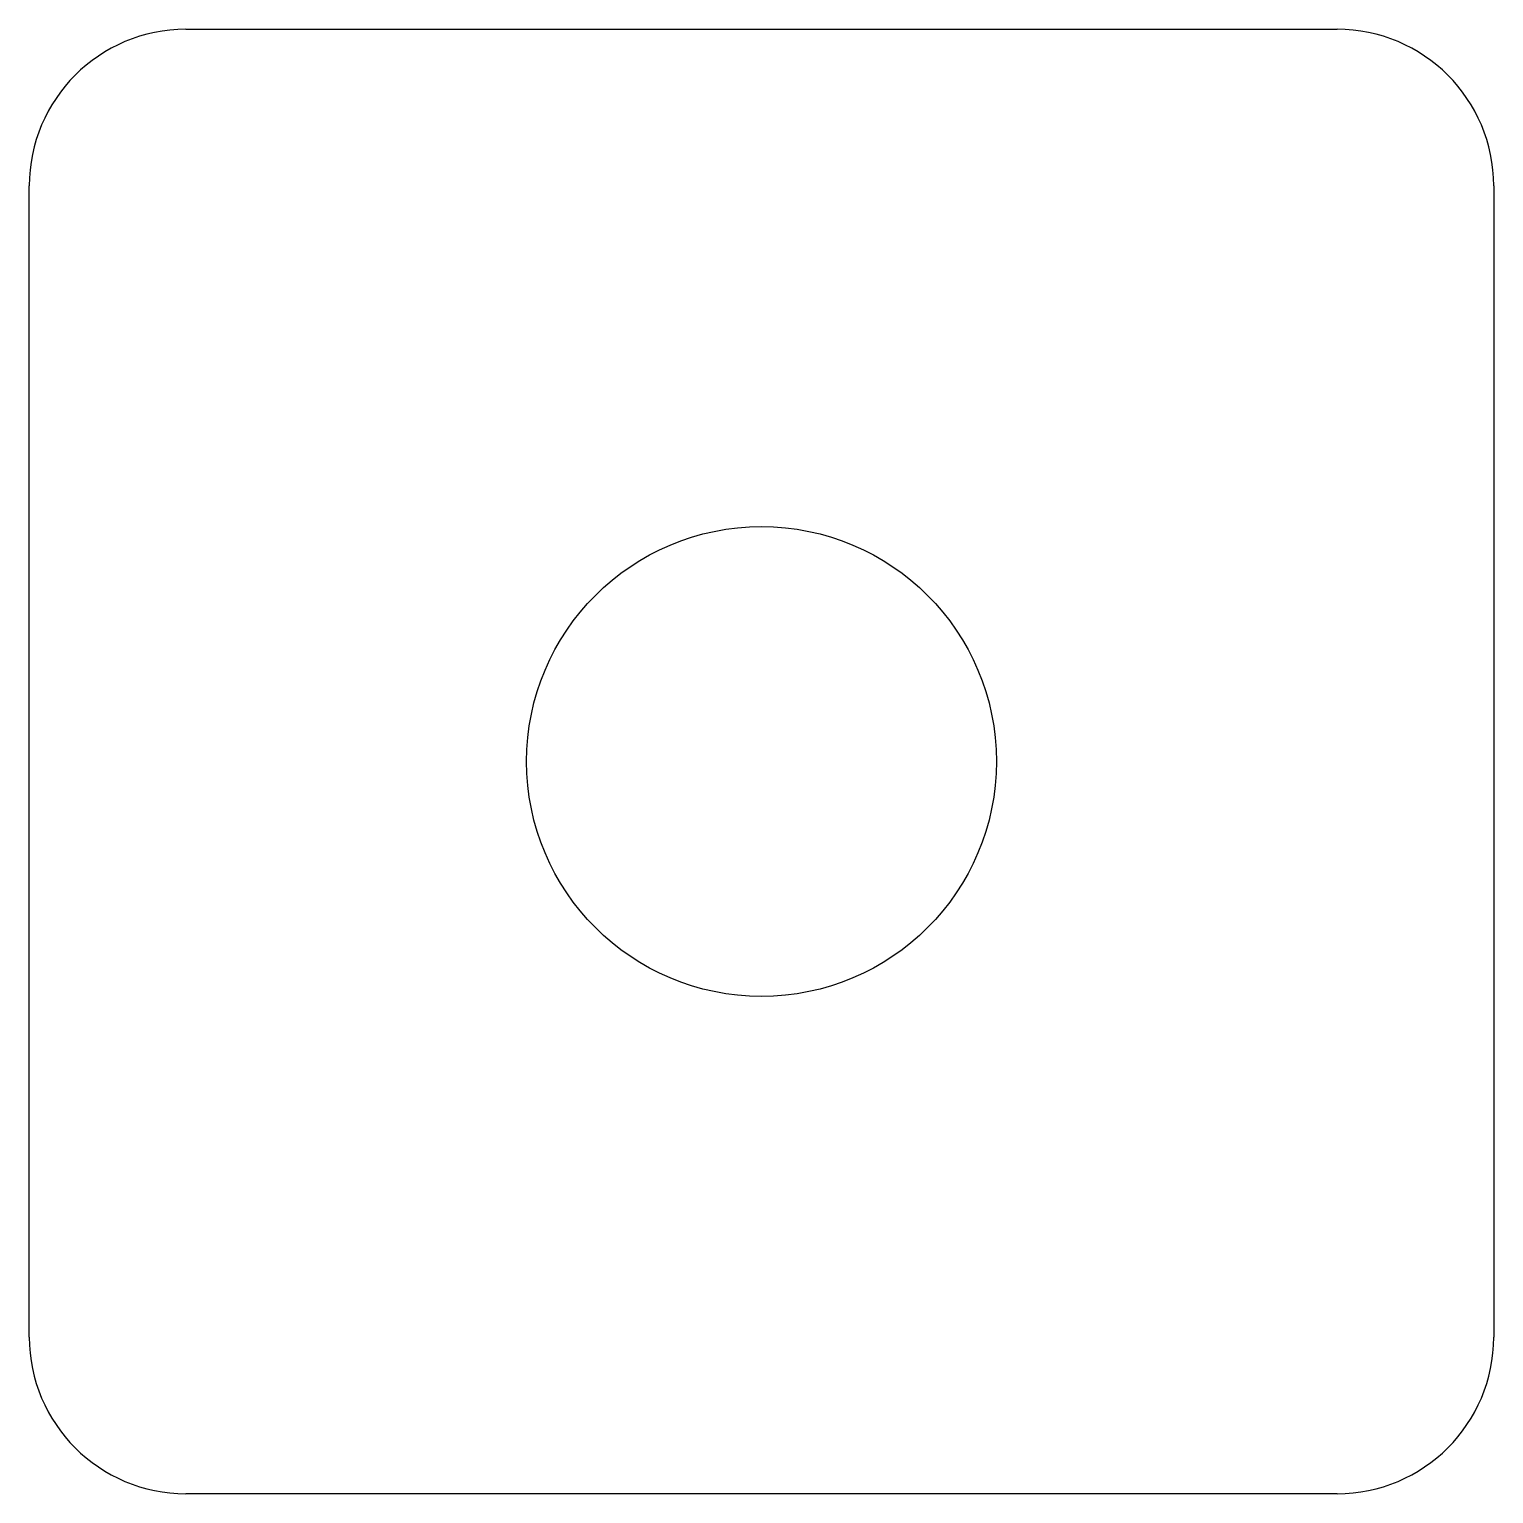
# Model space of a CAD drawing. Extents: x -9.3 to 9.3, y -9.3 to 9.3.
import ezdxf

# ---------------------------------------------------------------- set-up
doc = ezdxf.new("R2010")
doc.units = 0
doc.layers.add('Sketch', color=7, linetype='CONTINUOUS')

msp = doc.modelspace()

# ---------------------------------------------------------------- linework, layer by layer
at = {"layer": 'Sketch'}
for p, q in [((-7.35, 9.35), (7.35, 9.35)), ((-9.35, -7.35), (-9.35, 7.35)), ((9.35, 7.35), (9.35, -7.35)), ((7.35, -9.35), (-7.35, -9.35))]:
    msp.add_line(p, q, dxfattribs=at)
msp.add_circle((0, 0), 3, dxfattribs=at)
for centre, start, end in [((-7.35, 7.35), 90, 180), ((7.35, 7.35), 0, 90), ((-7.35, -7.35), 180, -90), ((7.35, -7.35), -90, 0)]:
    msp.add_arc(centre, 2, start, end, dxfattribs=at)

doc.saveas('drawing.dxf')
